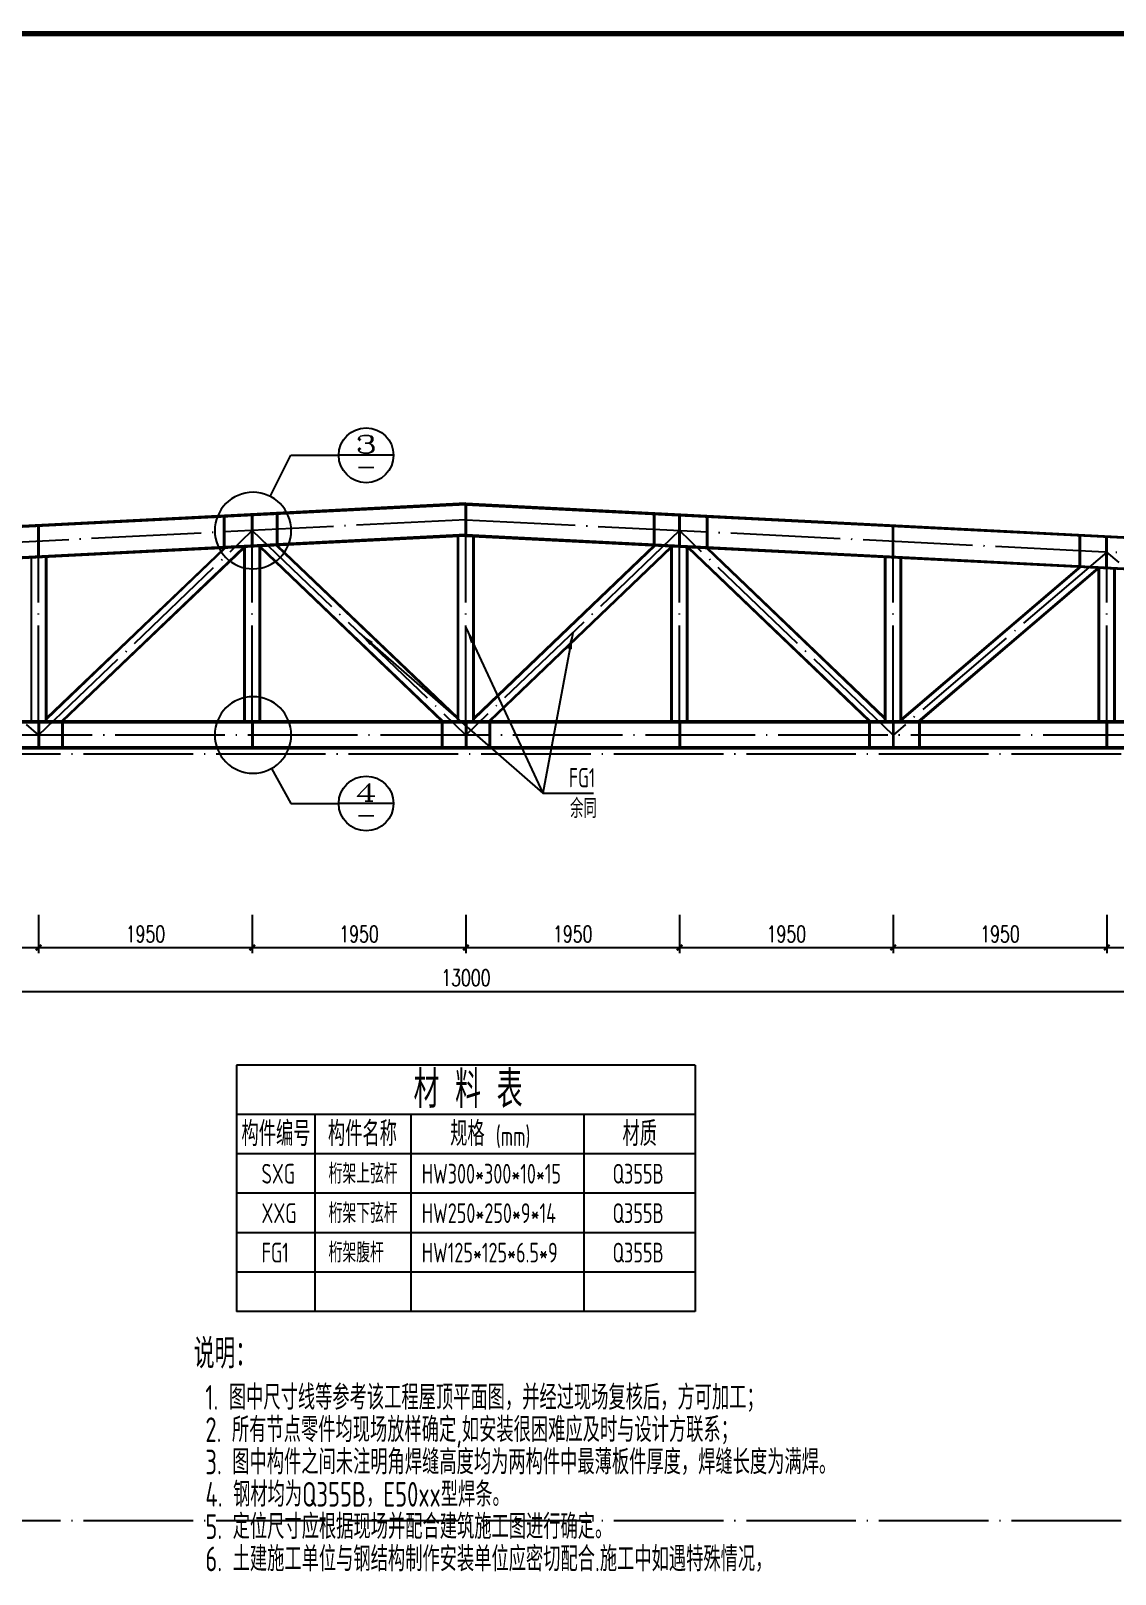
# Model space of a CAD drawing. Extents: x 712773 to 1022356, y -298958 to 209542.
# Drawn here: x 737886 to 747783, y -250521 to -236433 of the extents above; entities that cross this region are included whole.
import ezdxf
from ezdxf.enums import TextEntityAlignment as Align

# ---------------------------------------------------------------- set-up
doc = ezdxf.new("R2010")
doc.units = 0
doc.header["$LTSCALE"] = 500
doc.header["$MEASUREMENT"] = 0
doc.linetypes.add('DOTE', pattern=[2.42, 2, -0.2, 0.02, -0.2])
doc.layers.get('0').update_dxf_attribs({"linetype": 'CONTINUOUS'})
doc.layers.get('DEFPOINTS').update_dxf_attribs({"linetype": 'CONTINUOUS'})
for name, color, linetype in [('AXIS', 3, 'CONTINUOUS'), ('DIM_IDEN', 6, 'CONTINUOUS'), ('DIM_LEAD', 3, 'CONTINUOUS'), ('DOTE', 1, 'DOTE'), ('PUB_DIM', 3, 'CONTINUOUS'), ('PUB_TEXT', 7, 'CONTINUOUS'), ('T-TK', 157, 'CONTINUOUS'), ('加劲板', 6, 'CONTINUOUS'), ('照明平面标注层', 111, 'CONTINUOUS')]:
    doc.layers.add(name, color=color, linetype=linetype)
doc.styles.add('_TCH_DIM_T3', font='SIMPLEX', dxfattribs={"width": 0.705882, "bigfont": 'GBCBIG'})
doc.styles.add('_TCH_LABEL', font='COMPLEX', dxfattribs={"bigfont": 'GBCBIG'})
doc.styles.add('TSSD_Rein', font='tssdeng.shx', dxfattribs={"width": 0.7, "bigfont": 'hztxt.shx'})
doc.dimstyles.new('_TCH_ARCH&&50', dxfattribs={"dimtxt": 148.75, "dimasz": 50, "dimexe": 50, "dimexo": 100, "dimgap": 50, "dimtad": 1, "dimdec": 0, "dimzin": 0, "dimdsep": 46, "dimtxsty": '_TCH_DIM_T3', "dimblk": 'ARCHTICK', "dimcen": 0.09, "dimclrt": 7, "dimazin": 2, "dimtfac": 1, "dimtdec": 0, "dimtix": 1, "dimtmove": 2, "dimatfit": 3, "dimfxl": 0, "dimtolj": 1, "dimtzin": 0, "dimarcsym": 0})

# ---------------------------------------------------------------- blocks, each defined once
blk = doc.blocks.new('sbghregsbghsegb')
at = {"layer": 'T-TK', "const_width": 100}
blk.add_lwpolyline([(16300, -83100), (117900, -83100), (117900, -25700), (16300, -25700)], close=True, dxfattribs=at)
blk = doc.blocks.new('_ArchTick')
at = {"color": 0, "linetype": 'ByBlock', "const_width": 0.4}
blk.add_lwpolyline([(-0.5, -0.5), (0.5, 0.5)], dxfattribs=at)
blk = doc.blocks.new('*D266')
at = {"layer": 'DEFPOINTS', "color": 0, "transparency": 16777216}
for p in [(736007, -244401), (737957, -244401), (737957, -244801)]:
    blk.add_point(p, dxfattribs=at)
at = {"layer": 'PUB_DIM', "color": 0, "lineweight": -2, "transparency": 16777216}
for p, q in [((736007, -244501), (736007, -244851)), ((737957, -244501), (737957, -244851)), ((736007, -244801), (737957, -244801))]:
    blk.add_line(p, q, dxfattribs=at)
at = {"layer": 'PUB_DIM', "color": 0, "lineweight": -2, "transparency": 16777216, "xscale": 50, "yscale": 50, "zscale": 50, "rotation": 180}
blk.add_blockref('_ArchTick', (736007, -244801), dxfattribs=at)
at = {"layer": 'PUB_DIM', "color": 0, "lineweight": -2, "transparency": 16777216, "xscale": 50, "yscale": 50, "zscale": 50}
blk.add_blockref('_ArchTick', (737957, -244801), dxfattribs=at)
at = {"layer": 'PUB_DIM', "color": 7, "transparency": 16777216, "insert": (736982, -244677), "char_height": 148.8, "attachment_point": 5, "style": '_TCH_DIM_T3'}
blk.add_mtext('\\A1;1950', dxfattribs=at)
blk = doc.blocks.new('*D267')
at = {"layer": 'DEFPOINTS', "color": 0, "transparency": 16777216}
for p in [(737957, -244401), (739907, -244401), (739907, -244801)]:
    blk.add_point(p, dxfattribs=at)
at = {"layer": 'PUB_DIM', "color": 0, "lineweight": -2, "transparency": 16777216}
for p, q in [((737957, -244501), (737957, -244851)), ((739907, -244501), (739907, -244851)), ((737957, -244801), (739907, -244801))]:
    blk.add_line(p, q, dxfattribs=at)
at = {"layer": 'PUB_DIM', "color": 0, "lineweight": -2, "transparency": 16777216, "xscale": 50, "yscale": 50, "zscale": 50, "rotation": 180}
blk.add_blockref('_ArchTick', (737957, -244801), dxfattribs=at)
at = {"layer": 'PUB_DIM', "color": 0, "lineweight": -2, "transparency": 16777216, "xscale": 50, "yscale": 50, "zscale": 50}
blk.add_blockref('_ArchTick', (739907, -244801), dxfattribs=at)
at = {"layer": 'PUB_DIM', "color": 7, "transparency": 16777216, "insert": (738932, -244677), "char_height": 148.8, "attachment_point": 5, "style": '_TCH_DIM_T3'}
blk.add_mtext('\\A1;1950', dxfattribs=at)
blk = doc.blocks.new('*D268')
at = {"layer": 'DEFPOINTS', "color": 0, "transparency": 16777216}
for p in [(739907, -244401), (741857, -244401), (741857, -244801)]:
    blk.add_point(p, dxfattribs=at)
at = {"layer": 'PUB_DIM', "color": 0, "lineweight": -2, "transparency": 16777216}
for p, q in [((739907, -244501), (739907, -244851)), ((741857, -244501), (741857, -244851)), ((739907, -244801), (741857, -244801))]:
    blk.add_line(p, q, dxfattribs=at)
at = {"layer": 'PUB_DIM', "color": 0, "lineweight": -2, "transparency": 16777216, "xscale": 50, "yscale": 50, "zscale": 50, "rotation": 180}
blk.add_blockref('_ArchTick', (739907, -244801), dxfattribs=at)
at = {"layer": 'PUB_DIM', "color": 0, "lineweight": -2, "transparency": 16777216, "xscale": 50, "yscale": 50, "zscale": 50}
blk.add_blockref('_ArchTick', (741857, -244801), dxfattribs=at)
at = {"layer": 'PUB_DIM', "color": 7, "transparency": 16777216, "insert": (740882, -244677), "char_height": 148.8, "attachment_point": 5, "style": '_TCH_DIM_T3'}
blk.add_mtext('\\A1;1950', dxfattribs=at)
blk = doc.blocks.new('*D269')
at = {"layer": 'DEFPOINTS', "color": 0, "transparency": 16777216}
for p in [(741857, -244401), (743807, -244401), (743807, -244801)]:
    blk.add_point(p, dxfattribs=at)
at = {"layer": 'PUB_DIM', "color": 0, "lineweight": -2, "transparency": 16777216}
for p, q in [((741857, -244501), (741857, -244851)), ((743807, -244501), (743807, -244851)), ((741857, -244801), (743807, -244801))]:
    blk.add_line(p, q, dxfattribs=at)
at = {"layer": 'PUB_DIM', "color": 0, "lineweight": -2, "transparency": 16777216, "xscale": 50, "yscale": 50, "zscale": 50, "rotation": 180}
blk.add_blockref('_ArchTick', (741857, -244801), dxfattribs=at)
at = {"layer": 'PUB_DIM', "color": 0, "lineweight": -2, "transparency": 16777216, "xscale": 50, "yscale": 50, "zscale": 50}
blk.add_blockref('_ArchTick', (743807, -244801), dxfattribs=at)
at = {"layer": 'PUB_DIM', "color": 7, "transparency": 16777216, "insert": (742832, -244677), "char_height": 148.8, "attachment_point": 5, "style": '_TCH_DIM_T3'}
blk.add_mtext('\\A1;1950', dxfattribs=at)
blk = doc.blocks.new('*D270')
at = {"layer": 'DEFPOINTS', "color": 0, "transparency": 16777216}
for p in [(743807, -244401), (745757, -244401), (745757, -244801)]:
    blk.add_point(p, dxfattribs=at)
at = {"layer": 'PUB_DIM', "color": 0, "lineweight": -2, "transparency": 16777216}
for p, q in [((743807, -244501), (743807, -244851)), ((745757, -244501), (745757, -244851)), ((743807, -244801), (745757, -244801))]:
    blk.add_line(p, q, dxfattribs=at)
at = {"layer": 'PUB_DIM', "color": 0, "lineweight": -2, "transparency": 16777216, "xscale": 50, "yscale": 50, "zscale": 50, "rotation": 180}
blk.add_blockref('_ArchTick', (743807, -244801), dxfattribs=at)
at = {"layer": 'PUB_DIM', "color": 0, "lineweight": -2, "transparency": 16777216, "xscale": 50, "yscale": 50, "zscale": 50}
blk.add_blockref('_ArchTick', (745757, -244801), dxfattribs=at)
at = {"layer": 'PUB_DIM', "color": 7, "transparency": 16777216, "insert": (744782, -244677), "char_height": 148.8, "attachment_point": 5, "style": '_TCH_DIM_T3'}
blk.add_mtext('\\A1;1950', dxfattribs=at)
blk = doc.blocks.new('*D271')
at = {"layer": 'DEFPOINTS', "color": 0, "transparency": 16777216}
for p in [(745757, -244401), (747707, -244401), (747707, -244801)]:
    blk.add_point(p, dxfattribs=at)
at = {"layer": 'PUB_DIM', "color": 0, "lineweight": -2, "transparency": 16777216}
for p, q in [((745757, -244501), (745757, -244851)), ((747707, -244501), (747707, -244851)), ((745757, -244801), (747707, -244801))]:
    blk.add_line(p, q, dxfattribs=at)
at = {"layer": 'PUB_DIM', "color": 0, "lineweight": -2, "transparency": 16777216, "xscale": 50, "yscale": 50, "zscale": 50, "rotation": 180}
blk.add_blockref('_ArchTick', (745757, -244801), dxfattribs=at)
at = {"layer": 'PUB_DIM', "color": 0, "lineweight": -2, "transparency": 16777216, "xscale": 50, "yscale": 50, "zscale": 50}
blk.add_blockref('_ArchTick', (747707, -244801), dxfattribs=at)
at = {"layer": 'PUB_DIM', "color": 7, "transparency": 16777216, "insert": (746732, -244677), "char_height": 148.8, "attachment_point": 5, "style": '_TCH_DIM_T3'}
blk.add_mtext('\\A1;1950', dxfattribs=at)
blk = doc.blocks.new('*D272')
at = {"layer": 'DEFPOINTS', "color": 0, "transparency": 16777216}
for p in [(747707, -244401), (748357, -244401), (748357, -244801)]:
    blk.add_point(p, dxfattribs=at)
at = {"layer": 'PUB_DIM', "color": 0, "lineweight": -2, "transparency": 16777216}
for p, q in [((747707, -244501), (747707, -244851)), ((748357, -244501), (748357, -244851)), ((747707, -244801), (748357, -244801))]:
    blk.add_line(p, q, dxfattribs=at)
at = {"layer": 'PUB_DIM', "color": 0, "lineweight": -2, "transparency": 16777216, "xscale": 50, "yscale": 50, "zscale": 50, "rotation": 180}
blk.add_blockref('_ArchTick', (747707, -244801), dxfattribs=at)
at = {"layer": 'PUB_DIM', "color": 0, "lineweight": -2, "transparency": 16777216, "xscale": 50, "yscale": 50, "zscale": 50}
blk.add_blockref('_ArchTick', (748357, -244801), dxfattribs=at)
at = {"layer": 'PUB_DIM', "color": 7, "transparency": 16777216, "insert": (748032, -244677), "char_height": 148.8, "attachment_point": 5, "style": '_TCH_DIM_T3'}
blk.add_mtext('\\A1;650', dxfattribs=at)
blk = doc.blocks.new('*D282')
at = {"layer": 'AXIS', "color": 0, "lineweight": -2, "transparency": 16777216}
for p, q in [((735357, -244051), (735357, -245251)), ((748357, -244051), (748357, -245251)), ((735357, -245201), (748357, -245201))]:
    blk.add_line(p, q, dxfattribs=at)
at = {"layer": 'DEFPOINTS', "color": 0, "transparency": 16777216}
for p in [(735357, -243951), (748357, -243951), (748357, -245201)]:
    blk.add_point(p, dxfattribs=at)
at = {"layer": 'AXIS', "color": 0, "lineweight": -2, "transparency": 16777216, "xscale": 50, "yscale": 50, "zscale": 50, "rotation": 180}
blk.add_blockref('_ArchTick', (735357, -245201), dxfattribs=at)
at = {"layer": 'AXIS', "color": 0, "lineweight": -2, "transparency": 16777216, "xscale": 50, "yscale": 50, "zscale": 50}
blk.add_blockref('_ArchTick', (748357, -245201), dxfattribs=at)
at = {"layer": 'AXIS', "color": 7, "transparency": 16777216, "insert": (741857, -245077), "char_height": 148.8, "attachment_point": 5, "style": '_TCH_DIM_T3'}
blk.add_mtext('\\A1;13000', dxfattribs=at)

msp = doc.modelspace()

# ---------------------------------------------------------------- linework, layer by layer
for p, q in [((741856.7, -240760.2), (722456.8, -241739)), ((741856.7, -240745.2), (735371.4, -241075.7)), ((741856.8, -240745.2), (748342.2, -241075.7)), ((741856.8, -240760.2), (761436.8, -241739)), ((741856.8, -241045.6), (722456.8, -242024.4)), ((741856.8, -241030.6), (735388.5, -241360.1)), ((741856.7, -241030.6), (748325, -241360.1)), ((741856.7, -241045.6), (761436.8, -242024.4)), ((739831.8, -242735.4), (739831.8, -241147.6)), ((739840.8, -242735.4), (739840.8, -241147.2)), ((739972.8, -242735.4), (739972.8, -241140.5)), ((739981.8, -242735.4), (739981.8, -241140.1)), ((741781.8, -242735.4), (741781.8, -241049.3)), ((741781.8, -242735.4), (741781.8, -241049.4)), ((741790.8, -242735.4), (741790.8, -241048.9)), ((741790.8, -242735.4), (741790.8, -241048.9)), ((741922.8, -242735.4), (741922.8, -241048.9)), ((741922.8, -242735.4), (741922.8, -241048.9)), ((741931.8, -242735.4), (741931.8, -241049.3)), ((741931.8, -242735.4), (741931.8, -241049.4)), ((743731.8, -242735.4), (743731.8, -241139.3)), ((743740.8, -242735.4), (743740.8, -241139.8)), ((743872.8, -242735.4), (743872.8, -241146.4)), ((743881.8, -242735.4), (743881.8, -241146.8)), ((737890.8, -242735.4), (737890.8, -241245.4)), ((738022.8, -242735.4), (738022.8, -241238.8)), ((738031.8, -242735.4), (738031.8, -241238.3)), ((745681.8, -242735.4), (745681.8, -241236.8)), ((745690.8, -242735.4), (745690.8, -241237.3)), ((745822.8, -242735.4), (745822.8, -241243.8)), ((745831.8, -242735.4), (745831.8, -241244.3)), ((747631.8, -242735.4), (747631.8, -241334.3)), ((747640.8, -242735.4), (747640.8, -241334.7)), ((747772.8, -242735.4), (747772.8, -241341.3)), ((747781.8, -242735.4), (747781.8, -241341.8)), ((748356.8, -242735.4), (735368.9, -242735.4)), ((761436.8, -242749.4), (722456.8, -242749.4)), ((761436.8, -242985.4), (722456.8, -242985.4)), ((748356.8, -242971.4), (735372.7, -242971.4))]:
    msp.add_line(p, q)
at = {"color": 6}
for p, q in [((743949.2, -245873.6), (739764.4, -245873.6)), ((739764.4, -245873.6), (739764.4, -248123.6)), ((743949.2, -245873.6), (743949.2, -248123.6)), ((743949.2, -246323.6), (739764.4, -246323.6)), ((740478.7, -246323.6), (740478.7, -248123.6)), ((741355.8, -246323.6), (741355.8, -248123.6)), ((742934.2, -246323.6), (742934.2, -248123.6)), ((743949.2, -246683.6), (739764.4, -246683.6)), ((743949.2, -247043.6), (739764.4, -247043.6)), ((743949.2, -247403.6), (739764.4, -247403.6)), ((743949.2, -247763.6), (739764.4, -247763.6)), ((743949.2, -248123.6), (739764.4, -248123.6))]:
    msp.add_line(p, q, dxfattribs=at)
for points in [[(738031.8, -242714.6), (739660.7, -241156.2)], [(738031.8, -242702.1), (739647, -241156.9)], [(738164.8, -242735.4), (739824.1, -241148)], [(738177.8, -242735.4), (739837.9, -241147.3)], [(739968.8, -241140.7), (741635.7, -242735.4)], [(739981.1, -241140.1), (741648.7, -242735.4)], [(740128.2, -241132.7), (741781.8, -242714.6)], [(740140.5, -241132.1), (741781.8, -242702.1)], [(743573.6, -241131.4), (741931.8, -242702.1)], [(743586, -241132), (741931.8, -242714.6)], [(743731.8, -241140.7), (742064.8, -242735.4)], [(743731.8, -241153.1), (742077.8, -242735.4)], [(745535.7, -242735.4), (743881.8, -241153.1)], [(745548.7, -242735.4), (743888.5, -241147.2)], [(745681.8, -242714.6), (744051.8, -241155.3)], [(745681.8, -242702.1), (744065.6, -241156)], [(747456.6, -241325.5), (745831.8, -242714.1)], [(747469.7, -241326.2), (745831.8, -242725.9)], [(747625.3, -241334), (745985.4, -242735.4)], [(747638.3, -241334.6), (745999.2, -242735.4)]]:
    msp.add_lwpolyline(points)
at = {"layer": 'DIM_IDEN', "color": 0}
for p, q in [((740070.1, -240682.1), (740257.8, -240307.1)), ((740257.8, -240307.1), (740696.5, -240307.1)), ((741196.5, -240307.1), (740696.5, -240307.1)), ((740082, -243166), (740257.8, -243485.7)), ((740257.8, -243485.7), (740696.5, -243485.7)), ((741196.5, -243485.7), (740696.5, -243485.7))]:
    msp.add_line(p, q, dxfattribs=at)
for points in [[(740263, -240994.4, 1), (739564.5, -240994.4, 1)], [(740263, -242859.9, 1), (739564.5, -242859.9, 1)]]:
    msp.add_lwpolyline(points, format="xyb", close=True, dxfattribs=at)
for centre in [(740946.5, -240307.1), (740946.5, -243485.7)]:
    msp.add_circle(centre, 250, dxfattribs=at)
at = {"layer": 'DIM_LEAD'}
for p, q in [((741856.8, -241877.9), (742560.4, -243390.5)), ((740881.8, -241927.6), (742560.4, -243390.5)), ((742831.8, -241926.6), (742560.4, -243390.5)), ((742560.4, -243390.5), (743023, -243390.5))]:
    msp.add_line(p, q, dxfattribs=at)
for points in [[(741856.8, -241877.9, 0, 40, 0), (741920, -242013.9, 0, 0, 0)], [(740881.8, -241927.6, 0, 40, 0), (740994.8, -242026.2, 0, 0, 0)], [(742831.8, -241926.6, 0, 40, 0), (742804.4, -242074.1, 0, 0, 0)]]:
    msp.add_lwpolyline(points, format="xyseb", dxfattribs=at)
at = {"layer": 'DOTE'}
for p, q in [((741856.8, -240895.4), (722456.8, -241874.2)), ((741856.8, -242860.4), (741856.8, -240895.4)), ((741856.8, -240895.4), (761436.8, -241874.2)), ((741856.8, -242860.4), (741856.8, -240895.4)), ((739906.8, -242860.4), (739906.8, -240994.9)), ((743806.8, -240994.9), (741856.8, -242860.4)), ((745756.8, -242860.4), (743806.8, -240994.9)), ((743806.8, -242860.4), (743806.8, -240994.9)), ((737956.8, -242860.4), (737956.8, -241094.4)), ((745756.8, -242860.4), (745756.8, -241091.9)), ((747706.8, -241190.2), (745756.8, -242860.4)), ((749656.8, -242860.4), (747706.8, -241190.2)), ((747706.8, -242860.4), (747706.8, -241190.2)), ((761436.8, -242860.4), (722456.8, -242860.4)), ((762356.8, -243035.4), (721356.8, -243035.4)), ((762356.8, -250035.4), (721356.8, -250035.4))]:
    msp.add_line(p, q, dxfattribs=at)
msp.add_lwpolyline([(722531.8, -242860.4), (724306.8, -241779.7), (726256.8, -242860.4), (728206.8, -241583.2), (730156.8, -242860.4), (732106.8, -241386.7), (734056.8, -242860.4), (736006.8, -241190.2), (737956.8, -242860.4), (739906.8, -240994.9), (741856.8, -242860.4)], dxfattribs=at)
at = {"layer": '加劲板'}
for p, q in [((741852.3, -241030.8), (741852.3, -240760.4)), ((741861.3, -241030.8), (741861.3, -240760.4)), ((739647, -241142.3), (739647, -240871.6)), ((739656, -241141.9), (739656, -240871.1)), ((739902.3, -241129.9), (739902.3, -240859.3)), ((739911.3, -241129.9), (739911.3, -240858.8)), ((740131.5, -241118.5), (740131.5, -240847.1)), ((740140.5, -241118), (740140.5, -240846.7)), ((743573.6, -241118), (743573.6, -240846)), ((743582.6, -241118.5), (743582.6, -240846.5)), ((743802.3, -241129.7), (743802.3, -240858.4)), ((743811.3, -241130.1), (743811.3, -240858.8)), ((744056.6, -241142.7), (744056.6, -240870.2)), ((744065.6, -241143.1), (744065.6, -240870.6)), ((737952.3, -241229.3), (737952.3, -240958.6)), ((737961.3, -241229.3), (737961.3, -240958.2)), ((745752.3, -241229.1), (745752.3, -240957.7)), ((745761.3, -241229.5), (745761.3, -240958.2)), ((747456.6, -241315.9), (747456.6, -241040.2)), ((747465.6, -241316.4), (747465.6, -241040.6)), ((747702.3, -241328.4), (747702.3, -241052.4)), ((747711.3, -241328.9), (747711.3, -241052.9)), ((737952.3, -242749.4), (737952.3, -242971.4)), ((737961.3, -242749.4), (737961.3, -242971.4)), ((738168.8, -242749.4), (738168.8, -242971.4)), ((738177.8, -242749.4), (738177.8, -242971.4)), ((739902.3, -242749.4), (739902.3, -242971.4)), ((739911.3, -242749.4), (739911.3, -242971.4)), ((741635.7, -242749.4), (741635.7, -242971.4)), ((741644.7, -242749.4), (741644.7, -242971.4)), ((741852.3, -242749.4), (741852.3, -242971.4)), ((741861.3, -242749.4), (741861.3, -242971.4)), ((742068.8, -242749.4), (742068.8, -242971.4)), ((742077.8, -242749.4), (742077.8, -242971.4)), ((743802.3, -242749.4), (743802.3, -242971.4)), ((743811.3, -242749.4), (743811.3, -242971.4)), ((745535.7, -242749.4), (745535.7, -242971.4)), ((745544.7, -242749.4), (745544.7, -242971.4)), ((745752.3, -242749.4), (745752.3, -242971.4)), ((745761.3, -242749.4), (745761.3, -242971.4)), ((745990.2, -242749.4), (745990.2, -242971.4)), ((745999.2, -242749.4), (745999.2, -242971.4)), ((747702.3, -242749.4), (747702.3, -242971.4)), ((747711.3, -242749.4), (747711.3, -242971.4))]:
    msp.add_line(p, q, dxfattribs=at)

# ---------------------------------------------------------------- block references
at = {"layer": '照明平面标注层', "xscale": 0.5, "yscale": 0.5, "zscale": 0.5}
msp.add_blockref('sbghregsbghsegb', (705873, -223607.5), dxfattribs=at)

# ---------------------------------------------------------------- texts
at = {"layer": 'PUB_TEXT', "color": 0, "style": '_TCH_LABEL'}
for s, width, p, p2 in [('3', 2.34375, (740845.9, -240287), (741047.1, -240287)), ('-', 1.822917, (740845.9, -240488.2), (741047.1, -240488.2)), ('4', 2.050781, (740845.9, -243465.6), (741047.1, -243465.6)), ('-', 1.822917, (740845.9, -243666.9), (741047.1, -243666.9))]:
    msp.add_text(s, height=161, dxfattribs=dict(at, width=width)).set_placement(p, p2, align=Align.FIT)
at = {"layer": 'PUB_TEXT', "style": 'TSSD_Rein', "width": 0.7}
for s, height, p in [('FG1', 175, (742796.8, -243338)), ('余同', 175, (742806.9, -243618)), ('材 料 表', 337.5, (741378.7, -246264.4)), ('构件编号', 225, (739808.5, -246612.8)), ('构件名称', 225, (740597.9, -246612.8)), ('规格', 225, (741712.9, -246612.8)), ('材质', 225, (743286.3, -246612.8)), ('(mm)', 180, (742129.8, -246612.8)), ('SXG', 180, (739991.4, -246955.4)), ('桁架上弦杆', 180, (740604, -246955.4)), ('HW300*300*10*15', 180, (741453.6, -246955.4)), ('Q355B', 180, (743195.7, -246955.4)), ('XXG', 180, (739991.4, -247315.4)), ('桁架下弦杆', 180, (740604, -247315.4)), ('HW250*250*9*14', 180, (741453.6, -247315.4)), ('Q355B', 180, (743195.7, -247315.4)), ('FG1', 180, (739991.4, -247675.4)), ('桁架腹杆', 180, (740604, -247675.4)), ('HW125*125*6.5*9', 180, (741453.6, -247675.4)), ('Q355B', 180, (743195.7, -247675.4)), ('说明：', 270, (739373.7, -248641.9)), ('1. 图中尺寸线等参考该工程屋顶平面图，并经过现场复核后，方可加工；', 225, (739478.1, -249019.6)), ('2. 所有节点零件均现场放样确定,如安装很困难应及时与设计方联系；', 225, (739478.9, -249314.5)), ('3. 图中构件之间未注明角焊缝高度均为两构件中最薄板件厚度，焊缝长度为满焊。', 225, (739478.9, -249609.5)), ('4. 钢材均为Q355B，E50xx型焊条。', 225, (739478.9, -249904.4)), ('5. 定位尺寸应根据现场并配合建筑施工图进行确定。', 225, (739478.9, -250199.3)), ('6. 土建施工单位与钢结构制作安装单位应密切配合.施工中如遇特殊情况，', 225, (739478.9, -250494.3))]:
    msp.add_text(s, height=height, dxfattribs=at).set_placement(p)

# ---------------------------------------------------------------- dimensions: what is measured, and where the dimension line sits
at = {"layer": 'AXIS'}
dim = msp.add_aligned_dim(p1=(735356.8, -243951.4), p2=(748356.8, -243951.4), distance=-1250, dimstyle='_TCH_ARCH&&50', dxfattribs=at)
dim.commit()
dim.dimension.update_dxf_attribs({"geometry": '*D282', "text_midpoint": (741856.8, -245077.1)})
at = {"layer": 'PUB_DIM'}
for p1, p2, picture, middle in [((736006.8, -244401.4), (737956.8, -244401.4), '*D266', (736981.8, -244677.1)), ((737956.8, -244401.4), (739906.8, -244401.4), '*D267', (738931.8, -244677.1)), ((739906.8, -244401.4), (741856.8, -244401.4), '*D268', (740881.8, -244677.1)), ((741856.8, -244401.4), (743806.8, -244401.4), '*D269', (742831.8, -244677.1)), ((743806.8, -244401.4), (745756.8, -244401.4), '*D270', (744781.8, -244677.1)), ((745756.8, -244401.4), (747706.8, -244401.4), '*D271', (746731.8, -244677.1)), ((747706.8, -244401.4), (748356.8, -244401.4), '*D272', (748031.8, -244677.1))]:
    dim = msp.add_aligned_dim(p1=p1, p2=p2, distance=-400, dimstyle='_TCH_ARCH&&50', dxfattribs=at)
    dim.commit()
    dim.dimension.update_dxf_attribs({"geometry": picture, "text_midpoint": middle})

doc.saveas('drawing.dxf')
